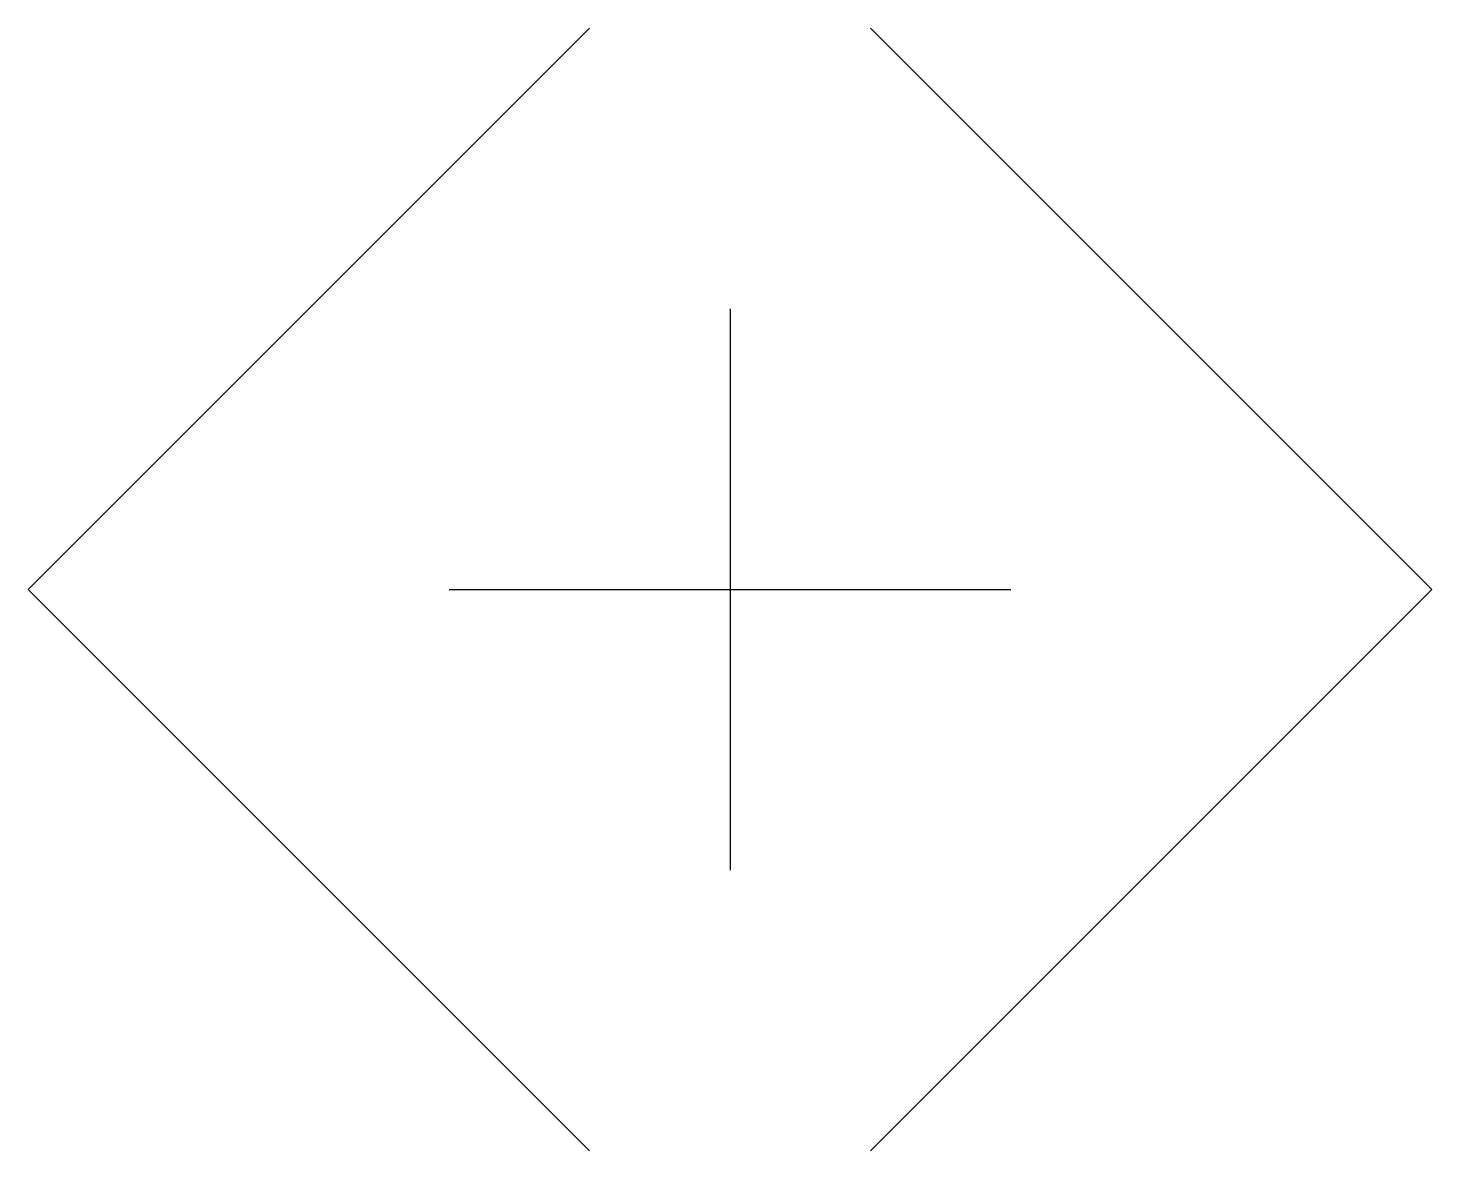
# Model space of a CAD drawing. Extents: x 0 to 2.5, y 104 to 106.
import ezdxf

# ---------------------------------------------------------------- set-up
doc = ezdxf.new("R2010")
doc.units = 0

msp = doc.modelspace()

# ---------------------------------------------------------------- linework, layer by layer
for p, q in [((1, 106), (0, 105)), ((1.5, 106), (2.5, 105)), ((1.25, 105.5), (1.25, 104.5)), ((0, 105), (1, 104)), ((0.75, 105), (1.75, 105)), ((2.5, 105), (1.5, 104))]:
    msp.add_line(p, q)

doc.saveas('drawing.dxf')
